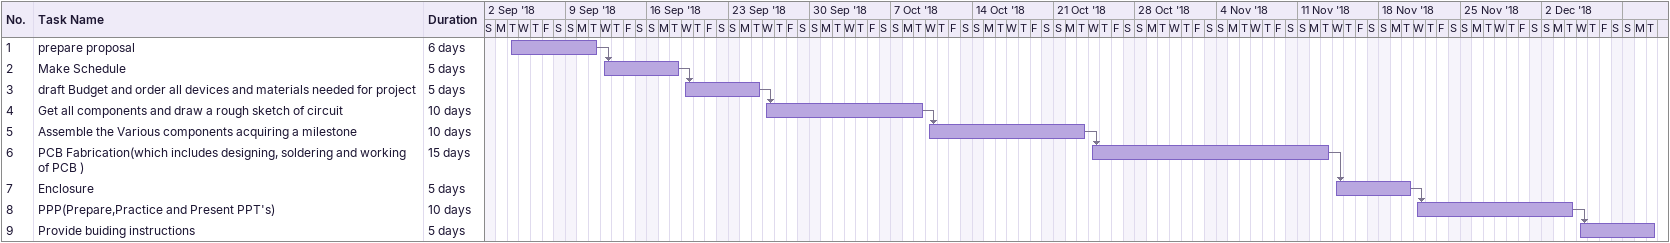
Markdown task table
| ID | Task | Duration | Start | Finish | Predecessors |
|---|---|---|---|---|---|
| 1 | prepare proposal | 6d | 2018-09-04 | 2018-09-11 |  |
| 2 | Make Schedule | 5d | 2018-09-12 | 2018-09-18 | 1 |
| 3 | draft Budget and order all devices and materials needed for project | 5d | 2018-09-19 | 2018-09-25 | 2 |
| 4 | Get all components and draw a rough sketch of circuit | 10d | 2018-09-26 | 2018-10-09 | 3 |
| 5 | Assemble the Various components acquiring a milestone | 10d | 2018-10-10 | 2018-10-23 | 4 |
| 6 | PCB Fabrication(which includes designing, soldering and working of PCB ) | 15d | 2018-10-24 | 2018-11-13 | 5 |
| 7 | Enclosure | 5d | 2018-11-14 | 2018-11-20 | 6 |
| 8 | PPP(Prepare,Practice and Present PPT's) | 10d | 2018-11-21 | 2018-12-04 | 7 |
| 9 | Provide buiding instructions | 5d | 2018-12-05 | 2018-12-11 | 8 |
